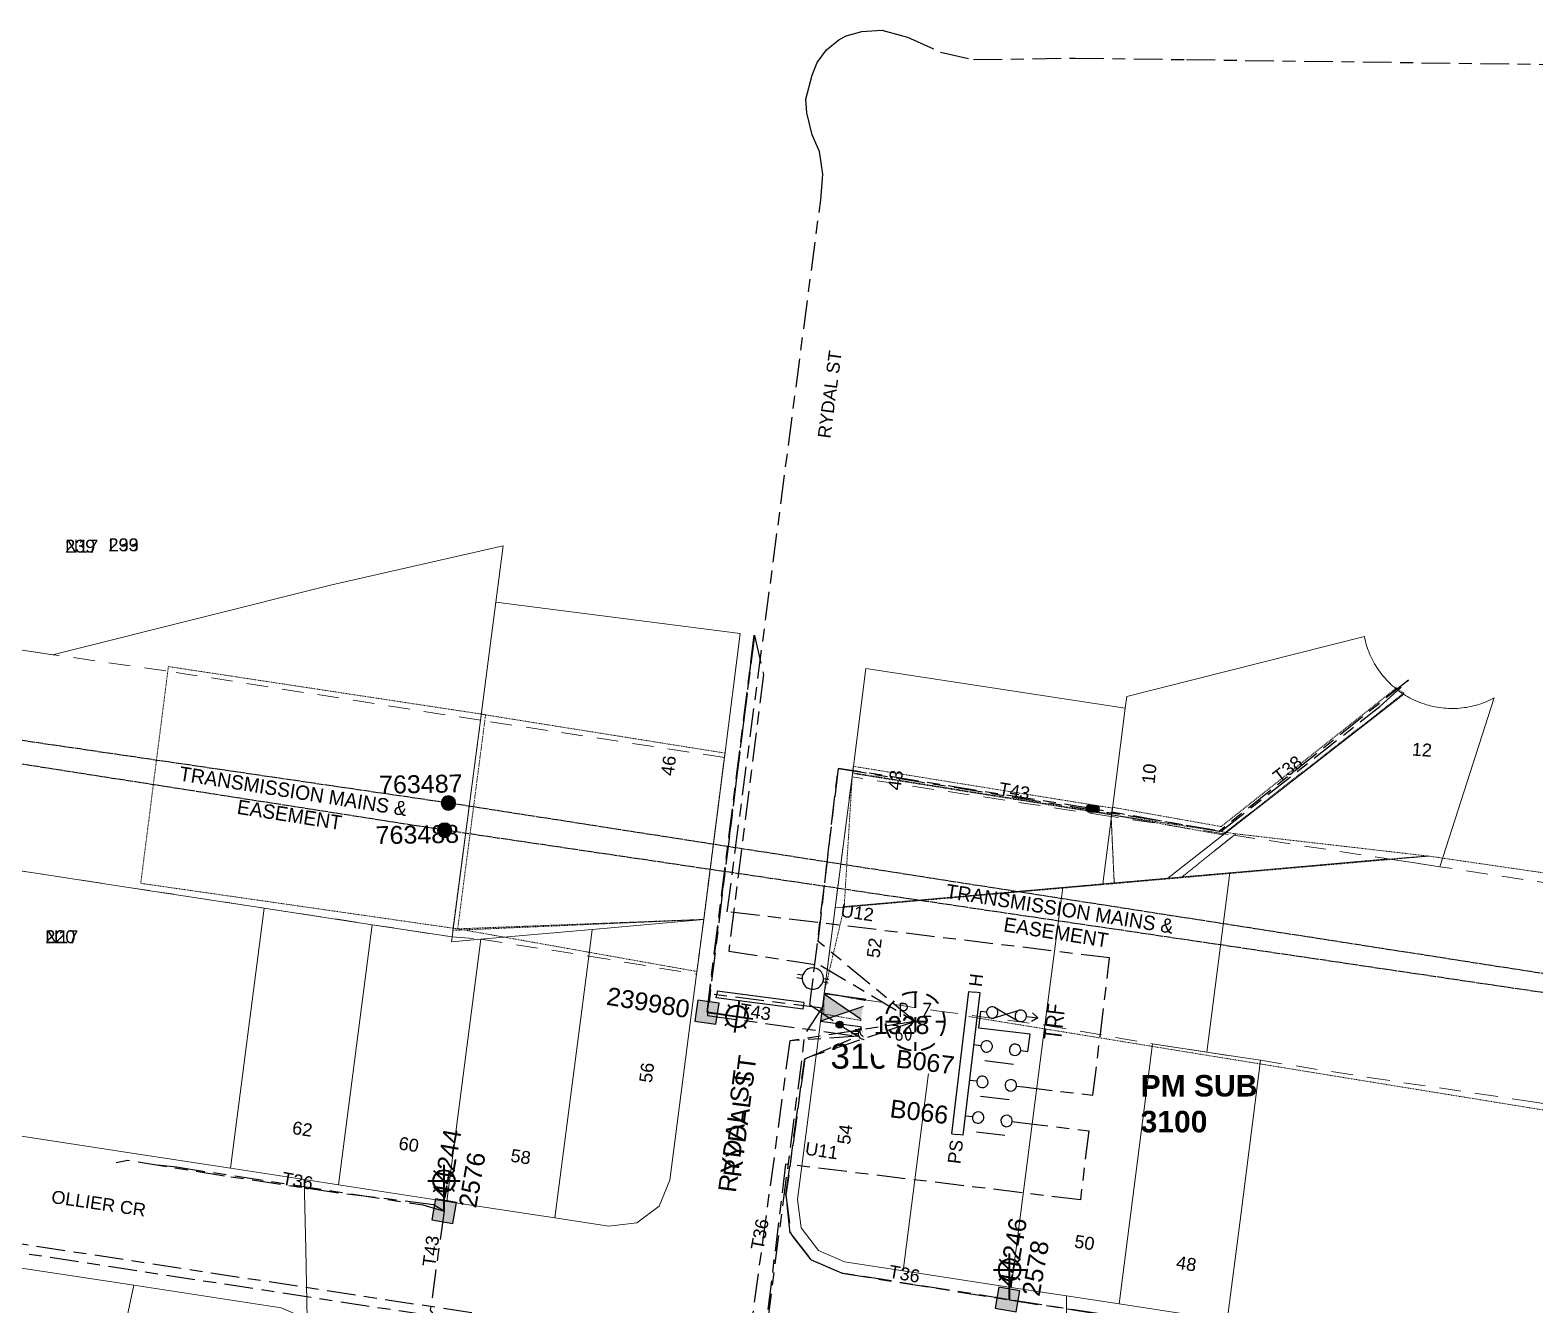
# Model space of a CAD drawing. Header units: metres. Extents: x -1 to 307109, y -2 to 6258593.
# Drawn here: x 306110 to 306320, y 6258311 to 6258488.9 of the extents above; entities that cross this region are included whole.
import ezdxf
from ezdxf.enums import TextEntityAlignment as Align

# ---------------------------------------------------------------- set-up
doc = ezdxf.new("R2010")
doc.units = ezdxf.units.M
for name, pattern in [('Cable Exist OH', [1, 1, 0]), ('Cable Exist UG', [8.2, 4, -1.2, 1.8, -1.2]), ('Dash', [5, 3, -2]), ('HIDDEN', [0.375, 0.25, -0.125]), ('HIDDEN2', [0.1875, 0.125, -0.0625])]:
    doc.linetypes.add(name, pattern=pattern)
doc.layers.get('0').update_dxf_attribs({"color": 6})
for name, color, linetype, lineweight in [('Cadastre Easements_SP_EXT', 9, 'Continuous', 5), ('Cadastre Land Parcels_SP_EXT', 9, 'Continuous', 5), ('Cadastre Other Property_SP_EXT', 9, 'HIDDEN', 5), ('Cadastre Roads_SP_EXT', 9, 'Continuous', 5)]:
    doc.layers.add(name, color=color, linetype=linetype, lineweight=lineweight)
for name, color, linetype in [('Equip_HV_EXT', 7, 'Continuous'), ('Equip_LV_EXT', 7, 'Continuous'), ('Equip_SL_EXT', 7, 'Continuous'), ('Equip_SP_SL_EXT', 7, 'Continuous'), ('Mains_HV_EXT', 7, 'Continuous'), ('Mains_LV_EXT', 7, 'Continuous'), ('Mains_SL_EXT', 7, 'Continuous'), ('Mains_TR_EXT', 7, 'Continuous'), ('Notes_HV_MISC', 7, 'Continuous'), ('Notes_SP_MISC', 7, 'Continuous'), ('Sub_HV_EXT', 7, 'Continuous'), ('Sub_SP_EXT', 7, 'Continuous'), ('SupportsOH_SP_EXT', 7, 'Continuous'), ('SupportsOH_SP_TR_HV_LV_SL_EXT', 7, 'Continuous'), ('SupportsUG_SP_LV_SL_EXT', 7, 'Continuous'), ('UG_Details_SP_MISC', 7, 'Continuous')]:
    doc.layers.add(name, color=color, linetype=linetype)
doc.styles.add('ARIAL', font='arial.ttf', dxfattribs={"height": 2})
doc.styles.add('COLUMN_LABEL', font='arial.ttf')
doc.styles.add('iecARIAL', font='arial.ttf', dxfattribs={"height": 2})
doc.styles.add('iecISOCP', font='isocp.shx')
doc.styles.add('iecRoadName', font='arial.ttf', dxfattribs={"height": 3.5})
doc.styles.add('IESYMBOL1', font='isocp.shx')
doc.styles.add('POLE_LABEL', font='arial.ttf')
doc.styles.add('SLCP_LABEL', font='arial.ttf', dxfattribs={"height": 3.5})
doc.styles.get("Standard").update_dxf_attribs({"font": 'arial.ttf'})
doc.styles.add('SWG_LABEL', font='arial.ttf')
doc.styles.add('SWITCH_LABEL', font='arial.ttf', dxfattribs={"height": 2.5})
doc.linetypes.add('Cable New UG', pattern='A,7,-0.25,["x",Standard,S=2,R=0,X=0.2,Y=-0.8],-2.1', length=9.35)

# ---------------------------------------------------------------- blocks, each defined once
blk = doc.blocks.new('SUB_PADMOUNT_EXT')
for points in [[(0, 0), (-3.84, 1.92), (-3.84, -1.92)], [(0, 0), (3.84, 1.92), (3.84, -1.92)]]:
    blk.add_hatch(color=256).paths.add_polyline_path(points)
for p, q in [((3.84, 1.92), (-3.84, -1.92)), ((-3.84, 1.92), (3.84, -1.92))]:
    blk.add_line(p, q)
blk.add_lwpolyline([(-3.84, -1.92), (3.84, -1.92), (3.84, 1.92), (-3.84, 1.92)], close=True)
for tag, height, flags, p in [('ASSET_NUM', 3.5, 8, (2, 2)), ('STREET_CODE', 0.2, 9, (1.5, 0)), ('CONSTRUCTED_VOLTAGE', 0.2, 9, (1.5, -0.2)), ('OPERATING_VOLTAGE', 0.2, 9, (1.5, -0.6)), ('ORIENTATION', 0.2, 9, (1.5, -0.8)), ('OWNED_BY', 0.2, 9, (1.5, -1)), ('OPERATED_BY', 0.2, 9, (1.5, -1.2)), ('SECONDARY_VOLTAGE', 0.2, 9, (1.5, -1.6)), ('STATE', 0.2, 9, (1.5, -1.8)), ('SUBSTATION_TYPE', 0.2, 9, (1.5, -2.2)), ('NO_PHASES', 0.2, 9, (1.5, -0.4)), ('MAINTAINED_BY', 0.2, 9, (1.5, -1.4)), ('PARENT', 0.2, 9, (1.5, -2)), ('STREETNAME', 0.2, 9, (1.5, -3)), ('SUBURB', 0.2, 9, (1.5, -3.2)), ('Z', 0.2, 1, (1.5, -3.6)), ('USAGE', 0.2, 9, (1.5, -2.4)), ('LEGEND', 0.2, 9, (1.5, -2.6)), ('LOCATION', 0.2, 9, (1.5, -2.8)), ('NOTES', 0.2, 9, (1.5, -3.4))]:
    blk.add_attdef(tag, text='', height=height, dxfattribs=dict(flags=flags)).set_placement(p, align=Align.MIDDLE_LEFT)
blk = doc.blocks.new('COLUMN_EXT')
blk.add_hatch(color=256).paths.add_polyline_path([(-1.49, 1.48), (-1.49, -1.49), (1.48, -1.49), (1.48, 1.48)])
blk.add_lwpolyline([(-1.49, -1.49), (1.48, -1.49), (1.48, 1.48), (-1.49, 1.48)], close=True)
for tag, height, style, flags, p in [('ASSET_NUM', 2.5, 'COLUMN_LABEL', 8, (2, 2)), ('STRUCTURE_PLANT_NUMBER', 0.2, 'POLE_LABEL', 9, (1.81, 0.03)), ('STREET_CODE', 0.2, 'COLUMN_LABEL', 9, (1.81, -0.2))]:
    blk.add_attdef(tag, text='', height=height, dxfattribs=dict(style=style, flags=flags)).set_placement(p, align=Align.MIDDLE_LEFT)
at = {"flags": 9}
for tag, p in [('COLUMN_TYPE', (1.81, -0.4)), ('OWNED_BY', (1.81, -0.6)), ('STATE', (1.81, -0.8)), ('USAGE', (1.81, -1)), ('STREETNAME', (1.81, -1.6)), ('SUBURB', (1.81, -1.8)), ('LEGEND', (1.81, -1.2)), ('LOCATION', (1.81, -1.4)), ('NOTES', (1.81, -2))]:
    blk.add_attdef(tag, text='', height=0.2, dxfattribs=at).set_placement(p, align=Align.MIDDLE_LEFT)
at = {"flags": 1}
blk.add_attdef('Z', (1.81, -2.35), '', height=0.2, dxfattribs=at)
blk = doc.blocks.new('SL_LANTERN_EXT')
at = {"lineweight": 40}
for p, q in [((0, 1.97), (0, 6.47)), ((-2.25, 4.22), (2.25, 4.22)), ((-1.46, 5.68), (-1.06, 5.28)), ((1.46, 5.68), (1.06, 5.28)), ((-1.46, 2.76), (-1.06, 3.16)), ((0, 0), (0, 2.72)), ((1.46, 2.76), (1.06, 3.16))]:
    blk.add_line(p, q, dxfattribs=at)
blk.add_circle((0, 4.22), 1.5, dxfattribs=at)
at = {"style": 'iecARIAL', "flags": 8}
blk.add_attdef('ASSET_NUM', (1.5, 1.5), '', height=2.5, dxfattribs=at)
for tag, p, height, flags in [('OPERATING_VOLTAGE', (0.98, -1.65), 0.2, 9), ('ORIENTATION', (0.98, -1.85), 0.2, 9), ('OWNED_BY', (0.98, -2.05), 0.2, 9), ('STATE', (0.98, -2.25), 0.2, 9), ('CONSTRUCTED_VOLTAGE', (0.98, -0.65), 0.2, 9), ('CONTROL_TYPE', (0.98, -0.85), 0.2, 9), ('LANTERN_PURPOSE', (0.98, -1.05), 0.2, 9), ('LANTERN_TYPE', (0.98, -1.25), 0.2, 9), ('NO_PHASES', (0.98, -1.45), 0.2, 9), ('LNUMBER', (2.18, -3.25), 2.5, 8), ('USAGE', (0.98, -2.45), 0.2, 9), ('CEXIST', (0.98, -2.65), 0.2, 9), ('CNEW', (0.98, -2.85), 0.2, 9), ('CNUMBER', (0.98, -3.05), 0.2, 9), ('CREMOVE', (0.98, -3.25), 0.2, 9), ('CREPLACE', (0.98, -3.45), 0.2, 9), ('LKINGHEIGHT', (0.98, -3.65), 0.2, 9), ('LBRACKET', (0.98, -3.85), 0.2, 9), ('LBRACKETVOCAB', (0.98, -4.05), 0.2, 9), ('LCATEGORY', (0.98, -4.25), 0.2, 9), ('LCHARGE1', (0.98, -4.45), 0.2, 9), ('LCHARGE1PERCENT', (0.98, -4.65), 0.2, 9), ('LCHARGE2', (0.98, -4.85), 0.2, 9), ('LCHARGE2PERCENT', (0.98, -5.05), 0.2, 9), ('LCHARGE3', (0.98, -5.25), 0.2, 9), ('LCHARGE3PERCENT', (0.98, -5.45), 0.2, 9), ('LEXIST', (0.98, -5.65), 0.2, 9), ('LLAMP', (0.98, -5.85), 0.2, 9), ('LLAMPVOCAB', (0.98, -6.05), 0.2, 9), ('LMAST', (0.98, -6.25), 0.2, 9), ('LMASTVOCAB', (0.98, -6.45), 0.2, 9), ('LNEW', (0.98, -6.65), 0.2, 9), ('LANTNUMBER', (0.98, -6.85), 0.2, 9), ('LOUTREACH', (0.98, -7.25), 0.2, 9), ('LOUTREACHVOCAB', (0.98, -7.45), 0.2, 9), ('LRATECODE', (0.98, -7.65), 0.2, 9), ('LREMOVE', (0.98, -7.85), 0.2, 9), ('LREPLACE', (0.98, -8.05), 0.2, 9), ('LTYPE', (0.98, -8.25), 0.2, 9), ('LTYPEVOCAB', (0.98, -8.45), 0.2, 9), ('STREETNAME', (0.98, -9.25), 0.2, 9), ('SUBURB', (0.98, -9.45), 0.2, 1), ('LEGEND', (0.98, -8.65), 0.2, 9), ('LOCATION', (0.98, -8.85), 0.2, 9), ('NOTES', (0.98, -9.05), 0.2, 9)]:
    blk.add_attdef(tag, p, '', height=height, dxfattribs=dict(flags=flags))
blk = doc.blocks.new('POLE_EXT')
blk.add_hatch(color=256).paths.add_polyline_path([(-1, 0, 1), (1, 0, 1)])
blk.add_lwpolyline([(-1, 0, 1), (1, 0, 1)], format="xyb", close=True)
for tag, height, flags, p in [('pNumber', 2.5, 8, (-17.84, 2.07)), ('OWNED_BY', 0.2, 9, (1.35, -0.4)), ('SPECIAL_USE', 0.2, 9, (1.35, -0.8)), ('STATE', 0.2, 9, (1.35, -1)), ('cLV', 0.2, 9, (1.35, -1.4)), ('hDepth', 0.2, 9, (1.35, -1.6)), ('hDia', 0.2, 9, (1.35, -1.8)), ('cHV', 0.2, 9, (1.35, -2)), ('PARENT', 0.2, 9, (1.35, -0.6)), ('USAGE', 0.2, 9, (1.35, -1.2)), ('LBRACKET', 0.2, 9, (1.35, -2.2)), ('cLinedev', 0.2, 9, (1.35, -3.4)), ('pExisting', 0.2, 9, (1.35, -3.8)), ('LExisting', 0.2, 9, (1.35, -2.4)), ('LANTNUMBER', 0.2, 9, (1.35, -2.6)), ('LOther', 0.2, 9, (1.35, -2.8)), ('LRemove', 0.2, 9, (1.35, -3)), ('LEGEND', 0.2, 9, (1.35, -3.2)), ('LOCATION', 0.2, 9, (1.35, -3.6)), ('PFNUMBER', 0.2, 9, (1.35, -4)), ('NEWPFNUMBER', 0.2, 9, (1.35, -4.2)), ('pFooting', 0.2, 9, (1.35, -4.4)), ('pNew', 0.2, 9, (1.35, -4.6)), ('pRelocate', 0.2, 9, (1.35, -5)), ('pRemove', 0.2, 9, (1.35, -5.2)), ('pReplace', 0.2, 9, (1.35, -5.4)), ('pStay', 0.2, 9, (1.35, -5.6)), ('pType', 0.2, 9, (1.35, -5.8)), ('cspan', 0.2, 9, (1.35, -6)), ('STREETNAME', 0.2, 9, (1.35, -6.2)), ('SUBURB', 0.2, 9, (1.35, -6.4)), ('OPERATED_BY', 0.2, 9, (1.36, -7.01)), ('NOTES', 0.2, 9, (1.35, -6.6)), ('MAINTAINED_BY', 0.2, 9, (1.36, -6.81))]:
    blk.add_attdef(tag, text='', height=height, dxfattribs=dict(flags=flags)).set_placement(p, align=Align.MIDDLE_LEFT)
at = {"style": 'POLE_LABEL'}
for tag, height, flags, p in [('ASSET_NUM', 2.5, 8, (2, 2)), ('STRUCTURE_PLANT_NUMBER', 0.2, 9, (1.35, 0.03)), ('STREET_CODE', 0.2, 9, (1.35, -0.2))]:
    blk.add_attdef(tag, text='', height=height, dxfattribs=dict(at, flags=flags)).set_placement(p, align=Align.MIDDLE_LEFT)
at = {"flags": 1}
blk.add_attdef('Z', (1.35, -7.33), '', height=0.2, dxfattribs=at)
blk = doc.blocks.new('LV_STJ_EXT')
h = blk.add_hatch(color=256)
edge = h.paths.add_edge_path()
edge.add_ellipse((-0.59, 0.13), major_axis=(0.226, 0.226), ratio=1, start_angle=45, end_angle=135)
edge.add_line((-0.91, 0.13), (-0.91, -0.13))
edge.add_ellipse((-0.59, -0.13), major_axis=(0.226, 0.226), ratio=1, start_angle=135, end_angle=225)
edge.add_line((-0.59, -0.45), (0.59, -0.45))
edge.add_ellipse((0.59, -0.13), major_axis=(-0.226, 0.226), ratio=1, start_angle=135, end_angle=225)
edge.add_line((0.91, -0.13), (0.91, 0.13))
edge.add_ellipse((0.59, 0.13), major_axis=(-0.226, 0.226), ratio=1, start_angle=225, end_angle=315)
edge.add_line((0.59, 0.45), (-0.59, 0.45))
blk.add_lwpolyline([(-0.91, 0.13), (-0.91, -0.13, 0.414214), (-0.59, -0.45), (0.59, -0.45, 0.414214), (0.91, -0.13), (0.91, 0.13, 0.414214), (0.59, 0.45), (-0.59, 0.45, 0.414214)], format="xyb", close=True)
at = {"flags": 1}
blk.add_attdef('Z', (0, 0), '', height=0.2, dxfattribs=at)
at = {"flags": 9}
for tag, p in [('ORIENTATION', (0, 0)), ('USAGE', (0, -0.2)), ('LEGEND', (0, -0.4)), ('NOTES', (0, -0.6))]:
    blk.add_attdef(tag, text='', height=0.2, dxfattribs=at).set_placement(p, align=Align.MIDDLE_LEFT)
blk = doc.blocks.new('LV_UG_LINKS_OPEN_EXT')
for p, q in [((-0.25, 1.47), (-0.25, 2.22)), ((0.25, 1.47), (0.25, 2.22)), ((-0.25, -1.47), (-0.25, -2.22)), ((0.25, -1.47), (0.25, -2.22))]:
    blk.add_line(p, q)
at = {"flags": 9}
for tag, p in [('ACTUAL_STATUS', (0, 0)), ('CONSTRUCTED_VOLTAGE', (0, -0.2)), ('OPERATING_VOLTAGE', (0, -0.6)), ('ORIENTATION', (0, -0.8)), ('STATE', (0, -1)), ('SWITCH_TYPE', (0, -1.2)), ('NO_PHASES', (0, -0.4)), ('USAGE', (0, -1.4)), ('NOTES', (0, -1.6))]:
    blk.add_attdef(tag, text='', height=0.2, dxfattribs=at).set_placement(p, align=Align.MIDDLE_LEFT)
at = {"flags": 1}
blk.add_attdef('Z', (0, 0), '', height=0.2, dxfattribs=at)
blk.add_wipeout([(-0.25, 1.47), (-0.43, 1.43), (-0.61, 1.36), (-0.77, 1.28), (-0.93, 1.17), (-1.07, 1.05), (-1.19, 0.9), (-1.29, 0.75), (-1.38, 0.58), (-1.44, 0.4), (-1.48, 0.22), (-1.49, 0.03), (-1.49, -0.16), (-1.45, -0.34), (-1.4, -0.52), (-1.32, -0.69), (-1.23, -0.85), (-1.11, -1), (-0.98, -1.13), (-0.83, -1.24), (-0.66, -1.34), (-0.49, -1.41), (-0.31, -1.46), (-0.13, -1.49), (0.06, -1.49), (0.25, -1.47), (0.43, -1.43), (0.61, -1.36), (0.77, -1.28), (0.93, -1.17), (1.07, -1.05), (1.19, -0.9), (1.29, -0.75), (1.38, -0.58), (1.44, -0.4), (1.48, -0.22), (1.49, -0.03), (1.49, 0.16), (1.45, 0.34), (1.4, 0.52), (1.32, 0.69), (1.23, 0.85), (1.11, 1), (0.98, 1.13), (0.83, 1.24), (0.66, 1.34), (0.49, 1.41), (0.31, 1.46), (0.13, 1.49), (-0.06, 1.49)])
blk.add_lwpolyline([(0, -1.49, 1), (0, 1.49, 1)], format="xyb", close=True)
blk = doc.blocks.new('LV_UG_DFUSE_CLOSED_EXT')
for points in [[(1, 0), (0, 0)], [(5.04, 0.73), (2.16, -0.72)], [(5.05, -0.71), (2.16, 0.72)], [(6.2, 0.01), (7.2, 0.01)]]:
    blk.add_lwpolyline(points)
for centre in [(1.8, 0), (5.4, 0.01)]:
    blk.add_circle(centre, 0.8)
at = {"flags": 9}
for tag, p in [('ACTUAL_STATUS', (0, 0)), ('CONSTRUCTED_VOLTAGE', (0, -0.2)), ('OPERATING_VOLTAGE', (0, -0.6)), ('ORIENTATION', (0, -0.8)), ('STATE', (0, -1)), ('SWITCH_TYPE', (0, -1.2)), ('NO_PHASES', (0, -0.4)), ('USAGE', (0, -1.4)), ('NOTES', (0, -1.6))]:
    blk.add_attdef(tag, text='', height=0.2, dxfattribs=at).set_placement(p, align=Align.MIDDLE_LEFT)
at = {"flags": 1}
blk.add_attdef('Z', (0, 0), '', height=0.2, dxfattribs=at)
blk = doc.blocks.new('SLCP_ZELL_EXT')
blk.add_wipeout([(-0.24, 7.5), (-0.71, 7.47), (-1.17, 7.41), (-1.64, 7.32), (-2.09, 7.21), (-2.54, 7.06), (-2.98, 6.89), (-3.41, 6.69), (-3.82, 6.46), (-4.22, 6.21), (-4.6, 5.93), (-4.96, 5.63), (-5.31, 5.31), (-5.63, 4.96), (-5.93, 4.6), (-6.21, 4.22), (-6.46, 3.82), (-6.69, 3.41), (-6.89, 2.98), (-7.06, 2.54), (-7.21, 2.09), (-7.32, 1.64), (-7.41, 1.17), (-7.47, 0.71), (-7.5, 0.24), (-7.5, -0.24), (-7.47, -0.71), (-7.41, -1.17), (-7.32, -1.64), (-7.21, -2.09), (-7.06, -2.54), (-6.89, -2.98), (-6.69, -3.41), (-6.46, -3.82), (-6.21, -4.22), (-5.93, -4.6), (-5.63, -4.96), (-5.31, -5.31), (-4.96, -5.63), (-4.6, -5.93), (-4.22, -6.21), (-3.82, -6.46), (-3.41, -6.69), (-2.98, -6.89), (-2.54, -7.06), (-2.09, -7.21), (-1.64, -7.32), (-1.17, -7.41), (-0.71, -7.47), (-0.24, -7.5), (0.24, -7.5), (0.71, -7.47), (1.17, -7.41), (1.64, -7.32), (2.09, -7.21), (2.54, -7.06), (2.98, -6.89), (3.41, -6.69), (3.82, -6.46), (4.22, -6.21), (4.6, -5.93), (4.96, -5.63), (5.31, -5.31), (5.63, -4.96), (5.93, -4.6), (6.21, -4.22), (6.46, -3.82), (6.69, -3.41), (6.89, -2.98), (7.06, -2.54), (7.21, -2.09), (7.32, -1.64), (7.41, -1.17), (7.47, -0.71), (7.5, -0.24), (7.5, 0.24), (7.47, 0.71), (7.41, 1.17), (7.32, 1.64), (7.21, 2.09), (7.06, 2.54), (6.89, 2.98), (6.69, 3.41), (6.46, 3.82), (6.21, 4.22), (5.93, 4.6), (5.63, 4.96), (5.31, 5.31), (4.96, 5.63), (4.6, 5.93), (4.22, 6.21), (3.82, 6.46), (3.41, 6.69), (2.98, 6.89), (2.54, 7.06), (2.09, 7.21), (1.64, 7.32), (1.17, 7.41), (0.71, 7.47), (0.24, 7.5)])
at = {"linetype": 'Dash', "lineweight": 40, "ltscale": 0.7}
for p, q in [((0, 4.11), (0, -4.11)), ((-4.11, 0), (4.11, 0))]:
    blk.add_line(p, q, dxfattribs=at)
blk.add_circle((0, 0), 4.11, dxfattribs=at)
at = {"lineweight": 40, "style": 'IESYMBOL1'}
for s, p in [('P', (-1.6, 0)), ('Z', (1.7, 0)), ('60', (-1.61, -3.31))]:
    blk.add_text(s, height=2, dxfattribs=at).set_placement(p, align=Align.BOTTOM_CENTER)
at = {"style": 'SLCP_LABEL'}
for tag, height, flags, p in [('ASSET_NUM', 2.5, 8, (2, 2)), ('STREET_CODE', 0.2, 9, (0, -0.2))]:
    blk.add_attdef(tag, text='', height=height, dxfattribs=dict(at, flags=flags)).set_placement(p, align=Align.MIDDLE_LEFT)
at = {"flags": 1}
blk.add_attdef('Z', (0, 0), '', height=0.2, dxfattribs=at)
at = {"flags": 9}
for tag, p in [('CONSTRUCTED_VOLTAGE', (0, -0.4)), ('CONTROL_TYPE', (0, -0.6)), ('OPERATING_VOLTAGE', (0, -1)), ('ORIENTATION', (0, -1.2)), ('OWNED_BY', (0, -1.4)), ('STATE', (0, -2)), ('NO_PHASES', (0, -0.8)), ('USAGE', (0, -1.6)), ('LOCATION', (0, -1.8)), ('NOTES', (0, -2.2))]:
    blk.add_attdef(tag, text='', height=0.2, dxfattribs=at).set_placement(p, align=Align.MIDDLE_LEFT)
blk = doc.blocks.new('CONNECTOR_NODE_EXT')
h = blk.add_hatch(color=256)
edge = h.paths.add_edge_path()
edge.add_arc((0, 0), 0.5, 0, 360)
blk.add_circle((0, 0), 0.5)
at = {"flags": 1}
blk.add_attdef('Z', (0, 0), '', height=0.2, dxfattribs=at)
at = {"flags": 9}
for tag, p in [('CONNECTOR_TYPE', (0, 0)), ('CONSTRUCTED_VOLTAGE', (0, -0.2)), ('OPERATING_VOLTAGE', (0, -0.6)), ('ORIENTATION', (0, -0.8)), ('SUBTYPE', (0, -1)), ('NO_PHASES', (0, -0.4)), ('USAGE', (0, -1.2)), ('NOTES', (0, -1.4))]:
    blk.add_attdef(tag, text='', height=0.2, dxfattribs=at).set_placement(p, align=Align.MIDDLE_LEFT)
blk = doc.blocks.new('SWG_HOLEC_SU_EXT')
blk.add_line((1.8, -2), (5.8, -2))
for points in [[(1, 0), (0, 0)], [(6.6, 0), (7.6, 0)]]:
    blk.add_lwpolyline(points)
for points in [[(1.8, -0.8, 1), (1.8, 0.8, 1)], [(5.8, -0.8, 1), (5.8, 0.8, 1)]]:
    blk.add_lwpolyline(points, format="xyb", close=True)
at = {"style": 'SWITCH_LABEL', "flags": 8}
blk.add_attdef('ASSET_NUM', text='', height=2.5, rotation=179.9544, dxfattribs=at).set_placement((-2.4, 0), align=Align.MIDDLE_LEFT)
at = {"flags": 1}
blk.add_attdef('Z', (0, 0), '', height=0.2, dxfattribs=at)
at = {"flags": 9}
for tag, p in [('ACTUAL_STATUS', (0, -0.4)), ('CONSTRUCTED_VOLTAGE', (0, -0.6)), ('OPERATING_VOLTAGE', (0, -1)), ('ORIENTATION', (0, -1.2)), ('OWNED_BY', (0, -1.4)), ('STATE', (0, -1.8)), ('SWITCH_TYPE', (0, -2)), ('NO_PHASES', (0, -0.8)), ('PARENT', (0, -1.6)), ('USAGE', (0, -2.2)), ('STREETNAME', (0, -2.6)), ('SUBURB', (0, -2.8)), ('LOCATION', (0, -2.4)), ('NOTES', (0, -3))]:
    blk.add_attdef(tag, text='', height=0.2, dxfattribs=at).set_placement(p, align=Align.MIDDLE_LEFT)
at = {"style": 'SWITCH_LABEL', "flags": 9}
blk.add_attdef('STREET_CODE', text='', height=0.2, dxfattribs=at).set_placement((0, -0.2), align=Align.MIDDLE_LEFT)
blk = doc.blocks.new('SWG_HOLEC_SFU_EXT')
for p, q in [((2.23, 4.03), (5.69, 5.54)), ((2.25, 5.56), (5.69, 4.06)), ((1.8, -2), (5.8, -2))]:
    blk.add_line(p, q)
for points in [[(7.6, 0), (7.6, 2.4), (0.41, 2.4), (0.41, 4.8), (1.21, 4.8)], [(6.81, 4.8), (8.4, 4.8), (7.6, 4.2)], [(8.4, 4.8), (7.6, 5.4)], [(1, 0), (0, 0)], [(6.6, 0), (7.6, 0)]]:
    blk.add_lwpolyline(points)
for points in [[(2.01, 4, 1), (2.01, 5.6, 1)], [(6.01, 4, 1), (6.01, 5.6, 1)], [(1.8, -0.8, 1), (1.8, 0.8, 1)], [(5.8, -0.8, 1), (5.8, 0.8, 1)]]:
    blk.add_lwpolyline(points, format="xyb", close=True)
at = {"style": 'iecARIAL', "flags": 8}
blk.add_attdef('ASSET_NUM', text='', height=2.5, rotation=179.9544, dxfattribs=at).set_placement((-3, 1), align=Align.MIDDLE_LEFT)
at = {"flags": 9}
for tag, p in [('ACTUAL_STATUS', (0, 0)), ('CONSTRUCTED_VOLTAGE', (0, -0.4)), ('OPERATING_VOLTAGE', (0, -0.8)), ('ORIENTATION', (0, -1)), ('OWNED_BY', (0, -1.2)), ('STATE', (0, -1.6)), ('SWITCH_TYPE', (0, -1.8)), ('NO_PHASES', (0, -0.6)), ('PARENT', (0, -1.4)), ('USAGE', (0, -2)), ('LOCATION', (0, -2.2)), ('STREETNAME', (0, -2.4)), ('SUBURB', (0, -2.6)), ('NOTES', (0, -2.8))]:
    blk.add_attdef(tag, text='', height=0.2, dxfattribs=at).set_placement(p, align=Align.MIDDLE_LEFT)
at = {"flags": 1}
blk.add_attdef('Z', (0, 0), '', height=0.2, dxfattribs=at)

msp = doc.modelspace()

# ---------------------------------------------------------------- linework, layer by layer
at = {"layer": 'Cadastre Easements_SP_EXT', "linetype": 'Dash'}
msp.add_lwpolyline([(306096.99, 6258373.39), (306112.06, 6258371.09), (306123.76, 6258369.3), (306127.12, 6258368.78), (306142.7, 6258366.4), (306157.76, 6258364.09), (306168.92, 6258362.38), (306172.94, 6258362.06), (306188, 6258359.71), (306203.03, 6258357.17), (306204.02, 6258364.82), (306204.02, 6258364.82), (306206.92, 6258387.42), (306172.9, 6258392.61), (306172.88, 6258392.61), (306128.97, 6258399.51), (306113.22, 6258401.75), (306084.55, 6258406.13)], dxfattribs=at)
at = {"layer": 'Cadastre Land Parcels_SP_EXT', "linetype": 'Continuous'}
for points in [[(306175.03, 6258409.08), (306176.06, 6258416.92), (306152.14, 6258411.48), (306114.86, 6258402.16), (306113.22, 6258401.75), (306089.5, 6258405.37), (306088.46, 6258397.44), (306083.52, 6258398.2), (306081.02, 6258379.1), (306080.6, 6258375.9), (306096.99, 6258373.39), (306112.06, 6258371.09), (306123.76, 6258369.3), (306127.12, 6258368.78), (306142.7, 6258366.4), (306157.76, 6258364.09), (306168.92, 6258362.38), (306172.88, 6258392.61), (306175.03, 6258409.08)], [(306172.94, 6258362.06), (306176.67, 6258362.4), (306188.48, 6258363.44), (306204.02, 6258364.82), (306206.92, 6258387.42), (306209.13, 6258404.73), (306175.03, 6258409.08), (306172.88, 6258392.61), (306168.92, 6258362.38), (306168.83, 6258361.7), (306172.94, 6258362.06)], [(306268.75, 6258370.57), (306276.7, 6258376.77), (306301.68, 6258396.23), (306301.42, 6258396.41), (306301.16, 6258396.59), (306300.91, 6258396.77), (306300.66, 6258396.96), (306300.42, 6258397.16), (306300.18, 6258397.36), (306299.95, 6258397.57), (306299.73, 6258397.79), (306299.5, 6258398.01), (306299.29, 6258398.23), (306299.08, 6258398.46), (306298.87, 6258398.7), (306298.68, 6258398.94), (306298.48, 6258399.19), (306298.3, 6258399.44), (306298.12, 6258399.7), (306297.94, 6258399.96), (306297.78, 6258400.22), (306297.62, 6258400.49), (306297.47, 6258400.76), (306297.32, 6258401.04), (306297.18, 6258401.32), (306297.05, 6258401.6), (306296.92, 6258401.89), (306296.81, 6258402.18), (306296.69, 6258402.47), (306296.59, 6258402.76), (306296.5, 6258403.06), (306296.41, 6258403.36), (306296.33, 6258403.66), (306296.25, 6258403.97), (306296.19, 6258404.27), (306263.03, 6258395.91), (306262.82, 6258394.29), (306260.89, 6258379.18), (306259.68, 6258369.77), (306268.75, 6258370.57)], [(306254.1, 6258369.27), (306259.1, 6258369.71), (306259.68, 6258369.77), (306260.89, 6258379.18), (306262.82, 6258394.29), (306226.64, 6258399.82), (306224.71, 6258384.71), (306222.37, 6258366.46), (306254.1, 6258369.27)], [(306308.25, 6258394.25), (306307.93, 6258394.26), (306307.62, 6258394.28), (306307.3, 6258394.3), (306306.99, 6258394.33), (306306.67, 6258394.37), (306306.36, 6258394.42), (306306.05, 6258394.48), (306305.74, 6258394.54), (306305.43, 6258394.62), (306305.13, 6258394.7), (306304.83, 6258394.78), (306304.52, 6258394.88), (306304.23, 6258394.98), (306303.93, 6258395.09), (306303.64, 6258395.21), (306303.35, 6258395.33), (306303.06, 6258395.47), (306302.78, 6258395.61), (306302.5, 6258395.75), (306302.22, 6258395.91), (306301.95, 6258396.07), (306301.68, 6258396.23), (306276.7, 6258376.77), (306268.75, 6258370.57), (306277.41, 6258371.33), (306299.47, 6258373.29), (306300.68, 6258373.1), (306302.61, 6258372.81), (306306.71, 6258372.18), (306314.32, 6258395.72), (306314.04, 6258395.58), (306313.76, 6258395.44), (306313.47, 6258395.31), (306313.18, 6258395.18), (306312.89, 6258395.07), (306312.59, 6258394.96), (306312.29, 6258394.86), (306311.99, 6258394.76), (306311.69, 6258394.68), (306311.38, 6258394.6), (306311.07, 6258394.53), (306310.76, 6258394.47), (306310.45, 6258394.41), (306310.14, 6258394.37), (306309.82, 6258394.33), (306309.51, 6258394.3), (306309.2, 6258394.27), (306308.88, 6258394.26), (306308.56, 6258394.25), (306308.25, 6258394.25)], [(306277.41, 6258371.33), (306268.75, 6258370.57), (306259.68, 6258369.77), (306259.1, 6258369.71), (306254.1, 6258369.27), (306251.63, 6258350.07), (306246.91, 6258313.48), (306254.65, 6258312.3), (306261.98, 6258311.18), (306266.65, 6258347.47), (306274.19, 6258346.32), (306277.41, 6258371.33)], [(306251.63, 6258350.07), (306254.1, 6258369.27), (306222.37, 6258366.46), (306220.82, 6258354.47), (306236.52, 6258352.07), (306231.85, 6258315.79), (306246.91, 6258313.48), (306251.63, 6258350.07)], [(306157.76, 6258364.09), (306142.7, 6258366.4), (306138, 6258330.12), (306148.3, 6258328.54), (306153.06, 6258327.81), (306157.76, 6258364.09)], [(306194.68, 6258322.48), (306197.8, 6258324.83), (306199.31, 6258328.44), (306203.03, 6258357.17), (306204.02, 6258364.82), (306188.48, 6258363.44), (306188.08, 6258360.39), (306183.26, 6258323.18), (306190.79, 6258322.03), (306194.68, 6258322.48)], [(306168.92, 6258362.38), (306157.76, 6258364.09), (306153.06, 6258327.81), (306168.19, 6258325.49), (306172.94, 6258362.06), (306168.83, 6258361.7), (306168.92, 6258362.38)], [(306188.08, 6258360.39), (306188.48, 6258363.44), (306176.67, 6258362.4), (306172.94, 6258362.06), (306168.19, 6258325.49), (306183.26, 6258323.18), (306188.08, 6258360.39)], [(306236.52, 6258352.07), (306220.82, 6258354.47), (306217.12, 6258325.75), (306217.64, 6258321.8), (306220.03, 6258318.62), (306223.68, 6258317.04), (306231.85, 6258315.79), (306236.52, 6258352.07)], [(306278.84, 6258322.82), (306281.72, 6258345.17), (306278.86, 6258345.6), (306274.19, 6258346.32), (306266.65, 6258347.47), (306261.98, 6258311.18), (306277.04, 6258308.88), (306278.84, 6258322.82)], [(306150.45, 6258292.87), (306151.62, 6258301.94), (306151.1, 6258305.89), (306148.71, 6258309.07), (306145.05, 6258310.65), (306124.54, 6258313.78), (306119.84, 6258291.77), (306150.45, 6258292.87)]]:
    msp.add_lwpolyline(points, close=True, dxfattribs=at)
at = {"layer": 'Cadastre Other Property_SP_EXT', "linetype": 'HIDDEN2'}
for points in [[(306129.34, 6258400.1), (306125.48, 6258369.86), (306169.7, 6258363.51), (306173.59, 6258393.38), (306129.34, 6258400.1)], [(306261.05, 6258380.47), (306260.85, 6258379.43), (306276.37, 6258376.64), (306301.68, 6258396.39), (306300.68, 6258397.11), (306276.2, 6258377.78), (306261.05, 6258380.47)], [(306204.02, 6258364.82), (306206.98, 6258388.03), (306173, 6258393.45), (306169.01, 6258363.3), (306204.02, 6258364.82)], [(306224.77, 6258385.2), (306260.9, 6258379.42), (306260.96, 6258379.82), (306261.01, 6258380.18), (306261.03, 6258380.36), (306224.89, 6258386.18), (306224.77, 6258385.2)], [(306261.29, 6258369.91), (306260.85, 6258379.52), (306224.77, 6258385.28), (306223.62, 6258366.61), (306261.29, 6258369.91)], [(306261.29, 6258369.91), (306261.04, 6258369.8), (306261.29, 6258369.83), (306270.74, 6258370.74), (306278.25, 6258376.76), (306260.85, 6258379.43), (306261.29, 6258369.91)], [(306305.14, 6258373.66), (306278.25, 6258376.76), (306270.74, 6258370.74), (306301.71, 6258373.41), (306305.14, 6258373.66)], [(306223.62, 6258366.53), (306220.82, 6258354.56), (306386.96, 6258327.53), (306387.07, 6258328.25), (306392.72, 6258360.89), (306305.14, 6258373.66), (306223.62, 6258366.53)], [(306204.02, 6258364.82), (306169.7, 6258363.51), (306203.07, 6258357.56), (306204.02, 6258364.82)], [(306220.82, 6258354.56), (306220.77, 6258351.63), (306226.35, 6258350.66), (306226.72, 6258353.47), (306220.82, 6258354.56)]]:
    msp.add_lwpolyline(points, close=True, dxfattribs=at)
at = {"layer": 'Cadastre Roads_SP_EXT', "linetype": 'Continuous'}
msp.add_lwpolyline([(306104.82, 6258316.79), (306124.54, 6258313.78), (306145.05, 6258310.65), (306148.71, 6258309.07), (306148.5, 6258318.8), (306148.3, 6258328.54), (306148.3, 6258328.54), (306138, 6258330.12), (306122.42, 6258332.5), (306107.35, 6258334.81)], dxfattribs=at)
msp.add_lwpolyline([(306307.35, 6258294.57), (306307.17, 6258304.27), (306292.11, 6258306.58), (306278.73, 6258308.62), (306277.04, 6258308.88), (306261.98, 6258311.18), (306254.65, 6258312.3), (306254.6, 6258302.6), (306254.54, 6258292.92), (306258.43, 6258293.37), (306269.31, 6258291.71), (306279.95, 6258290.09), (306288.81, 6258288.74), (306303.86, 6258286.44), (306307.52, 6258284.86), (306307.35, 6258294.57)], close=True, dxfattribs=at)
at = {"layer": 'Mains_HV_EXT', "linetype": 'Cable Exist UG'}
msp.add_lwpolyline([(306248.06, 6258336.49), (306257.73, 6258335.33), (306256.57, 6258325.71), (306215.43, 6258330.67), (306212.18, 6258303.74), (306097.47, 6258321.27), (306093.35, 6258321.52), (306089.63, 6258320.73), (306087.31, 6258319.55), (306085.32, 6258317.93), (306083.22, 6258315.01), (306082.21, 6258312.38), (306081.64, 6258308.07), (306081.01, 6258302.05), (306067.17, 6258195.94), (306058.4, 6258197.34)], dxfattribs=at)
at = {"layer": 'Mains_LV_EXT', "linetype": 'Cable Exist UG'}
for points in [[(306302.35, 6258398.21), (306275.94, 6258377.11), (306258.29, 6258380.26)], [(306127.83, 6258330.58), (306130.49, 6258330.29), (306164.84, 6258324.99), (306167.8, 6258324.13)], [(306167.8, 6258324.13), (306165.88, 6258310.3), (306168.86, 6258306.6)], [(306291.7, 6258304.75), (306246.4, 6258311.81)]]:
    msp.add_lwpolyline(points, dxfattribs=at)
at = {"layer": 'Mains_SL_EXT', "linetype": 'Cable Exist UG'}
for points in [[(306211.09, 6258404.45), (306204.48, 6258351.89)], [(306167.8, 6258324.13), (306166.32, 6258325.02), (306166.32, 6258325.02), (306153.08, 6258326.64), (306137.16, 6258329.01), (306137.16, 6258329.01), (306123.69, 6258331.2), (306122.05, 6258330.88)], [(306246.69, 6258311.74), (306291.88, 6258304.73)]]:
    msp.add_lwpolyline(points, dxfattribs=at)
at = {"layer": 'Notes_SP_MISC', "linetype": 'Cable Exist UG', "flags": 128}
for points in [[(306204.48, 6258351.89), (306211.07, 6258404.48)], [(306220.56, 6258352.55), (306218.09, 6258348.8), (306217.6, 6258344.72), (306212.1, 6258302.47), (306097.79, 6258319.95), (306093.67, 6258320.2), (306089.95, 6258319.41), (306087.63, 6258318.22), (306085.64, 6258316.6), (306083.54, 6258313.69), (306082.53, 6258311.06), (306081.96, 6258306.75), (306081.33, 6258300.72), (306067.49, 6258194.61), (306058.72, 6258196.01)]]:
    msp.add_lwpolyline(points, dxfattribs=at)
at = {"layer": 'Sub_HV_EXT'}
for p in [(306238.62, 6258334.92), (306240.21, 6258334.73)]:
    msp.add_line(p, (306239.42, 6258334.82), dxfattribs=at)
at = {"layer": 'UG_Details_SP_MISC'}
for p, q in [((306205.78, 6258353.87), (306205.84, 6258354.35)), ((306205.9, 6258354.82), (306205.84, 6258354.35)), ((306217.89, 6258352.3), (306217.95, 6258352.78)), ((306218.01, 6258353.25), (306217.95, 6258352.78))]:
    msp.add_line(p, q, dxfattribs=at)

# ---------------------------------------------------------------- block references
at = {"layer": 'Equip_LV_EXT', "rotation": 176.507173856675}
msp.add_blockref('LV_STJ_EXT', (306258.29, 6258380.26), dxfattribs=at)
at = {"layer": 'Equip_LV_EXT'}
for name, p in [('CONNECTOR_NODE_EXT', (306222.98, 6258350.14)), ('LV_UG_DFUSE_CLOSED_EXT', (306224.82, 6258349.2)), ('LV_UG_DFUSE_CLOSED_EXT', (306225.16, 6258349.44)), ('LV_UG_DFUSE_CLOSED_EXT', (306225.56, 6258349.52)), ('LV_UG_DFUSE_CLOSED_EXT', (306224.62, 6258348.84))]:
    msp.add_blockref(name, p, dxfattribs=at)
at = {"layer": 'Equip_SP_SL_EXT', "rotation": 261.7039718213109}
msp.add_blockref('SL_LANTERN_EXT', (306204.48, 6258351.89), dxfattribs=at)
at = {"layer": 'Equip_SP_SL_EXT'}
ref = msp.add_blockref('SL_LANTERN_EXT', (306167.8, 6258324.13), dxfattribs=at)
ref.add_attrib('ASSET_NUM', '44244', dxfattribs={"layer": '0', "height": 2.5, "rotation": 80.0458, "style": 'iecARIAL'}).set_placement((306169.3, 6258325.63), align=Align.BOTTOM_LEFT)
ref = msp.add_blockref('SL_LANTERN_EXT', (306246.69, 6258311.74), dxfattribs=at)
ref.add_attrib('ASSET_NUM', '44246', dxfattribs={"layer": '0', "height": 2.5, "rotation": 79.9376, "style": 'iecARIAL'}).set_placement((306248.19, 6258313.24), align=Align.BOTTOM_LEFT)
at = {"layer": 'Sub_HV_EXT', "linetype": 'Cable New UG', "rotation": 353.1246180568423}
msp.add_blockref('SWG_HOLEC_SU_EXT', (306240.51, 6258337.4), dxfattribs=at)
at = {"layer": 'Sub_SP_EXT'}
ref = msp.add_blockref('SUB_PADMOUNT_EXT', (306224.37, 6258352.03), dxfattribs=dict(at, rotation=352.2443028075944))
ref.add_attrib('ASSET_NUM', '3100', dxfattribs={"layer": '0', "height": 3.5}).set_placement((306221.7, 6258342.95), align=Align.BOTTOM_LEFT)
at = {"layer": 'SupportsOH_SP_TR_HV_LV_SL_EXT'}
ref = msp.add_blockref('POLE_EXT', (306168.41, 6258381.06), dxfattribs=at)
ref.add_attrib('ASSET_NUM', '763487', dxfattribs={"layer": '0', "height": 2.5, "rotation": 1, "style": 'POLE_LABEL'}).set_placement((306170.41, 6258381.81), align=Align.BOTTOM_RIGHT)
ref = msp.add_blockref('POLE_EXT', (306167.87, 6258377.27), dxfattribs=at)
ref.add_attrib('ASSET_NUM', '763488', dxfattribs={"layer": '0', "height": 2.5, "rotation": 1, "style": 'POLE_LABEL'}).set_placement((306169.87, 6258378.02), align=Align.TOP_RIGHT)
at = {"layer": 'SupportsUG_SP_LV_SL_EXT'}
ref = msp.add_blockref('COLUMN_EXT', (306204.48, 6258351.89), dxfattribs=dict(at, rotation=261.7039718213109))
ref.add_attrib('ASSET_NUM', '239980', dxfattribs={"layer": '0', "height": 2.5, "rotation": 350.5324, "style": 'COLUMN_LABEL'}).set_placement((306202.23, 6258353.5), align=Align.TOP_RIGHT)
ref = msp.add_blockref('COLUMN_EXT', (306167.8, 6258324.13), dxfattribs=dict(at, rotation=169.8875107156418))
ref.add_attrib('ASSET_NUM', '2576', dxfattribs={"layer": '0', "height": 2.5, "rotation": 79.9963, "style": 'COLUMN_LABEL'}).set_placement((306169.8, 6258324.88), align=Align.TOP_LEFT)
ref = msp.add_blockref('COLUMN_EXT', (306246.4, 6258311.81), dxfattribs=dict(at, rotation=169.8284869981109))
ref.add_attrib('ASSET_NUM', '2578', dxfattribs={"layer": '0', "height": 2.5, "rotation": 79.9376, "style": 'COLUMN_LABEL'}).set_placement((306248.4, 6258312.56), align=Align.TOP_LEFT)

# ---------------------------------------------------------------- texts
at = {"layer": 'Cadastre Land Parcels_SP_EXT'}
for s, rotation, p in [('12', 356.2047, (306302.77, 6258387.69)), ('46', 82.5203, (306199.82, 6258384.77)), ('43', 82.5832, (306231.48, 6258382.75)), ('10', 84.203, (306266.92, 6258383.67)), ('52', 82.7705, (306228.53, 6258359.36)), ('56', 82.8566, (306196.78, 6258341.95)), ('62', 351.0139, (306146.51, 6258334.92)), ('54', 82.6523, (306224.42, 6258333.34)), ('60', 351.0769, (306161.36, 6258332.76)), ('58', 351.1267, (306176.98, 6258331.05)), ('50', 351.1592, (306255.63, 6258319.07)), ('48', 351.0403, (306269.84, 6258316.13))]:
    msp.add_text(s, height=1.8, rotation=rotation, dxfattribs=at).set_placement(p)
at = {"layer": 'Cadastre Roads_SP_EXT'}
for s, rotation, p in [('RYDAL ST', 82.521, (306221.69, 6258431.85)), ('OLLIER CR', 351.7165, (306112.92, 6258325.28))]:
    msp.add_text(s, height=1.8, rotation=rotation, dxfattribs=at).set_placement(p)
at = {"layer": 'Equip_HV_EXT', "lineweight": 0, "style": 'iecISOCP'}
msp.add_text('TRF', height=2.5, rotation=83.1246, dxfattribs=at).set_placement((306251.73, 6258350.65), align=Align.TOP_CENTER)
at = {"layer": 'Mains_HV_EXT'}
for s, p in [('239', (306114.94, 6258416)), ('N17', (306114.94, 6258416)), ('220', (306112.17, 6258361.51)), ('N17', (306112.17, 6258361.51))]:
    msp.add_text(s, height=1.8, dxfattribs=at).set_placement(p)
for s, p in [('U12', (306223.04, 6258365.21)), ('U11', (306218.07, 6258332.01))]:
    msp.add_text(s, height=1.8, rotation=351.6548, dxfattribs=at).set_placement(p)
at = {"layer": 'Mains_LV_EXT'}
for s, rotation, p in [('T38', 37.9154, (306284.33, 6258383.75)), ('T43', 350.0706, (306245.08, 6258382.22)), ('T43', 351.6548, (306208.96, 6258351.35)), ('T36', 349.9382, (306145.07, 6258327.85)), ('T36', 79.5442, (306212.33, 6258318.6)), ('T43', 82.0676, (306166.54, 6258316.29)), ('T36', 349.9695, (306229.74, 6258314.87))]:
    msp.add_text(s, height=1.8, rotation=rotation, dxfattribs=at).set_placement(p)
at = {"layer": 'Mains_TR_EXT'}
for s in ['239', 'L93']:
    msp.add_text(s, height=1.8, dxfattribs=at).set_placement((306120.99, 6258416.18))
at = {"layer": 'Notes_HV_MISC', "color": 2}
msp.add_text('RYDAL ST', height=2.5, rotation=82.6535, dxfattribs=at).set_placement((306208.5, 6258326.63))
at = {"layer": 'Notes_HV_MISC', "insert": (306264.97, 6258343.12), "char_height": 3, "width": 18.7119, "attachment_point": 1, "style": 'iecARIAL'}
msp.add_mtext('{\\fArial|b1|i0|c0|p34;PM SUB 3100}', dxfattribs=at)
at = {"layer": 'Notes_SP_MISC', "color": 2}
msp.add_text('RYDAL ST', height=2.5, rotation=82.6535, dxfattribs=at).set_placement((306209.21, 6258328.75))
at = {"layer": 'Sub_HV_EXT', "style": 'SWG_LABEL', "flags": 8}
msp.add_attdef('B066', text='XXXXX', height=2.5, rotation=353.079, dxfattribs=at).set_placement((306238.13, 6258337.5), align=Align.MIDDLE_RIGHT)
at = {"layer": 'Sub_HV_EXT', "style": 'ARIAL'}
msp.add_attdef('PS', text='PS', height=1.8, rotation=83.1246, dxfattribs=at).set_placement((306239.33, 6258334.07), align=Align.MIDDLE_RIGHT)
at = {"layer": 'SupportsOH_SP_EXT', "color": 0, "char_height": 2, "width": 42.5464, "attachment_point": 2, "rotation": 351.0659, "style": 'iecRoadName'}
for insert in [(306146.91, 6258383.7), (306253.85, 6258367.3)]:
    msp.add_mtext('{\\fStylus BT|b0|i0|c0|p34;TRANSMISSION MAINS & EASEMENT}', dxfattribs=dict(at, insert=insert))

# ---------------------------------------------------------------- next in the draw order: block references
at = {"layer": 'Equip_LV_EXT', "rotation": 261.385733798073}
msp.add_blockref('LV_UG_LINKS_OPEN_EXT', (306219.24, 6258356.57), dxfattribs=at)
at = {"layer": 'Equip_SL_EXT'}
ref = msp.add_blockref('SLCP_ZELL_EXT', (306233.51, 6258350.59), dxfattribs=at)
ref.add_attrib('ASSET_NUM', '1328', dxfattribs={"layer": '0', "height": 2.5, "style": 'SLCP_LABEL'}).set_placement((306235.51, 6258351.34), align=Align.TOP_RIGHT)

# ---------------------------------------------------------------- next in the draw order: linework, layer by layer
at = {"layer": 'Cadastre Easements_SP_EXT', "linetype": 'Dash'}
msp.add_lwpolyline([(306323.28, 6258369.65), (306306.71, 6258372.18), (306302.61, 6258372.81), (306300.68, 6258373.1), (306277.18, 6258376.69), (306276.7, 6258376.77), (306260.89, 6258379.18), (306260.84, 6258379.19), (306224.71, 6258384.71), (306222.37, 6258366.46), (306220.82, 6258354.47), (306236.52, 6258352.07), (306251.63, 6258350.07), (306266.65, 6258347.47), (306274.19, 6258346.32), (306278.86, 6258345.6), (306281.72, 6258345.17), (306296.77, 6258342.77), (306311.85, 6258340.56), (306319.38, 6258339.41), (306326.91, 6258338.26)], dxfattribs=at)
at = {"layer": 'Mains_HV_EXT', "linetype": 'Cable Exist UG'}
msp.add_lwpolyline([(306248.65, 6258341.46), (306258.33, 6258340.29), (306260.64, 6258359.47), (306207.31, 6258365.9), (306220.34, 6258465.2), (306220.66, 6258468.77), (306220.19, 6258471.94), (306219.15, 6258474.29), (306218.42, 6258477.36), (306218.29, 6258479.23), (306219.17, 6258482.61), (306219.86, 6258484.37), (306221.16, 6258486.12), (306222.85, 6258487.53), (306223.88, 6258488.11), (306226.07, 6258488.7), (306228.85, 6258488.89), (306232.46, 6258487.92), (306237.06, 6258485.81), (306241.67, 6258484.77), (306255.84, 6258484.99), (306271.38, 6258484.77), (306420.5, 6258482.82)], dxfattribs=at)
at = {"layer": 'Mains_LV_EXT', "linetype": 'Cable Exist UG'}
for points in [[(306211.1, 6258404.48), (306210.61, 6258400.86), (306204.54, 6258351.43), (306225.57, 6258348.53)], [(306258.29, 6258380.26), (306222.77, 6258385.9), (306219.24, 6258356.57)], [(306219.24, 6258356.57), (306218.78, 6258352.95), (306222.98, 6258350.14)], [(306222.98, 6258350.14), (306225.57, 6258348.53)], [(306225.57, 6258348.53), (306216.04, 6258347.88), (306210.24, 6258305.24)], [(306246.4, 6258311.81), (306223.8, 6258315.4), (306223.28, 6258315.48), (306219.01, 6258317.33), (306216.09, 6258321.06), (306215.5, 6258326.4), (306218.11, 6258345.39), (306225.57, 6258348.53)]]:
    msp.add_lwpolyline(points, dxfattribs=at)
at = {"layer": 'Mains_SL_EXT', "linetype": 'Cable Exist UG'}
for points in [[(306211.09, 6258404.45), (306212.36, 6258398.97), (306207.52, 6258360.39), (306220.38, 6258358.4), (306233.51, 6258350.59)], [(306233.51, 6258350.59), (306219.98, 6258361.76), (306222.77, 6258385.9), (306276.28, 6258377.17), (306298.37, 6258394.52), (306302.35, 6258398.21)], [(306233.51, 6258350.59), (306216.04, 6258347.88), (306210.24, 6258305.24), (306207.04, 6258305.85), (306203.12, 6258303.85)], [(306233.51, 6258350.59), (306218.11, 6258345.39), (306215.5, 6258326.4), (306216.17, 6258320.97), (306219.01, 6258317.33), (306223.28, 6258315.48), (306246.69, 6258311.74)]]:
    msp.add_lwpolyline(points, dxfattribs=at)
at = {"layer": 'Mains_TR_EXT', "linetype": 'Cable Exist OH'}
for points in [[(306402.09, 6258343.64), (306402.25, 6258344.62), (306168.41, 6258381.06), (305977.93, 6258408.98), (305977.78, 6258407.98)], [(306402.09, 6258343.66), (306401.94, 6258342.66), (306167.87, 6258377.27), (305977.62, 6258406.98), (305977.75, 6258408)]]:
    msp.add_lwpolyline(points, dxfattribs=at)
at = {"layer": 'Notes_SP_MISC', "linetype": 'Cable Exist UG', "flags": 128}
msp.add_lwpolyline([(306220.56, 6258352.45), (306204.8, 6258354.43)], dxfattribs=at)
at = {"layer": 'Sub_HV_EXT'}
for p, q in [((306238.62, 6258334.92), (306241.02, 6258354.78)), ((306240.21, 6258334.73), (306242.61, 6258354.58)), ((306241.02, 6258354.78), (306241.81, 6258354.68)), ((306242.61, 6258354.58), (306241.81, 6258354.68))]:
    msp.add_line(p, q, dxfattribs=at)
at = {"layer": 'UG_Details_SP_MISC'}
for p, q in [((306218.01, 6258353.25), (306205.9, 6258354.82)), ((306217.89, 6258352.3), (306205.78, 6258353.87))]:
    msp.add_line(p, q, dxfattribs=at)

# ---------------------------------------------------------------- next in the draw order: block references
at = {"layer": 'Sub_HV_EXT', "linetype": 'Cable New UG'}
for name, p, rotation in [('SWG_HOLEC_SFU_EXT', (306241.71, 6258347.33), 353.1246180598282), ('SWG_HOLEC_SU_EXT', (306241.11, 6258342.37), 353.1246180568423)]:
    msp.add_blockref(name, p, dxfattribs=dict(at, rotation=rotation))

# ---------------------------------------------------------------- next in the draw order: texts
at = {"layer": 'Sub_HV_EXT', "style": 'ARIAL'}
msp.add_attdef('H', text='H', height=1.8, rotation=83.1246, dxfattribs=at).set_placement((306241.9, 6258355.45), align=Align.MIDDLE_LEFT)
at = {"layer": 'Sub_HV_EXT', "style": 'SWG_LABEL', "flags": 8}
msp.add_attdef('B067', text='XXXXX', height=2.5, rotation=353.079, dxfattribs=at).set_placement((306238.97, 6258344.45), align=Align.MIDDLE_RIGHT)

doc.saveas('drawing.dxf')
